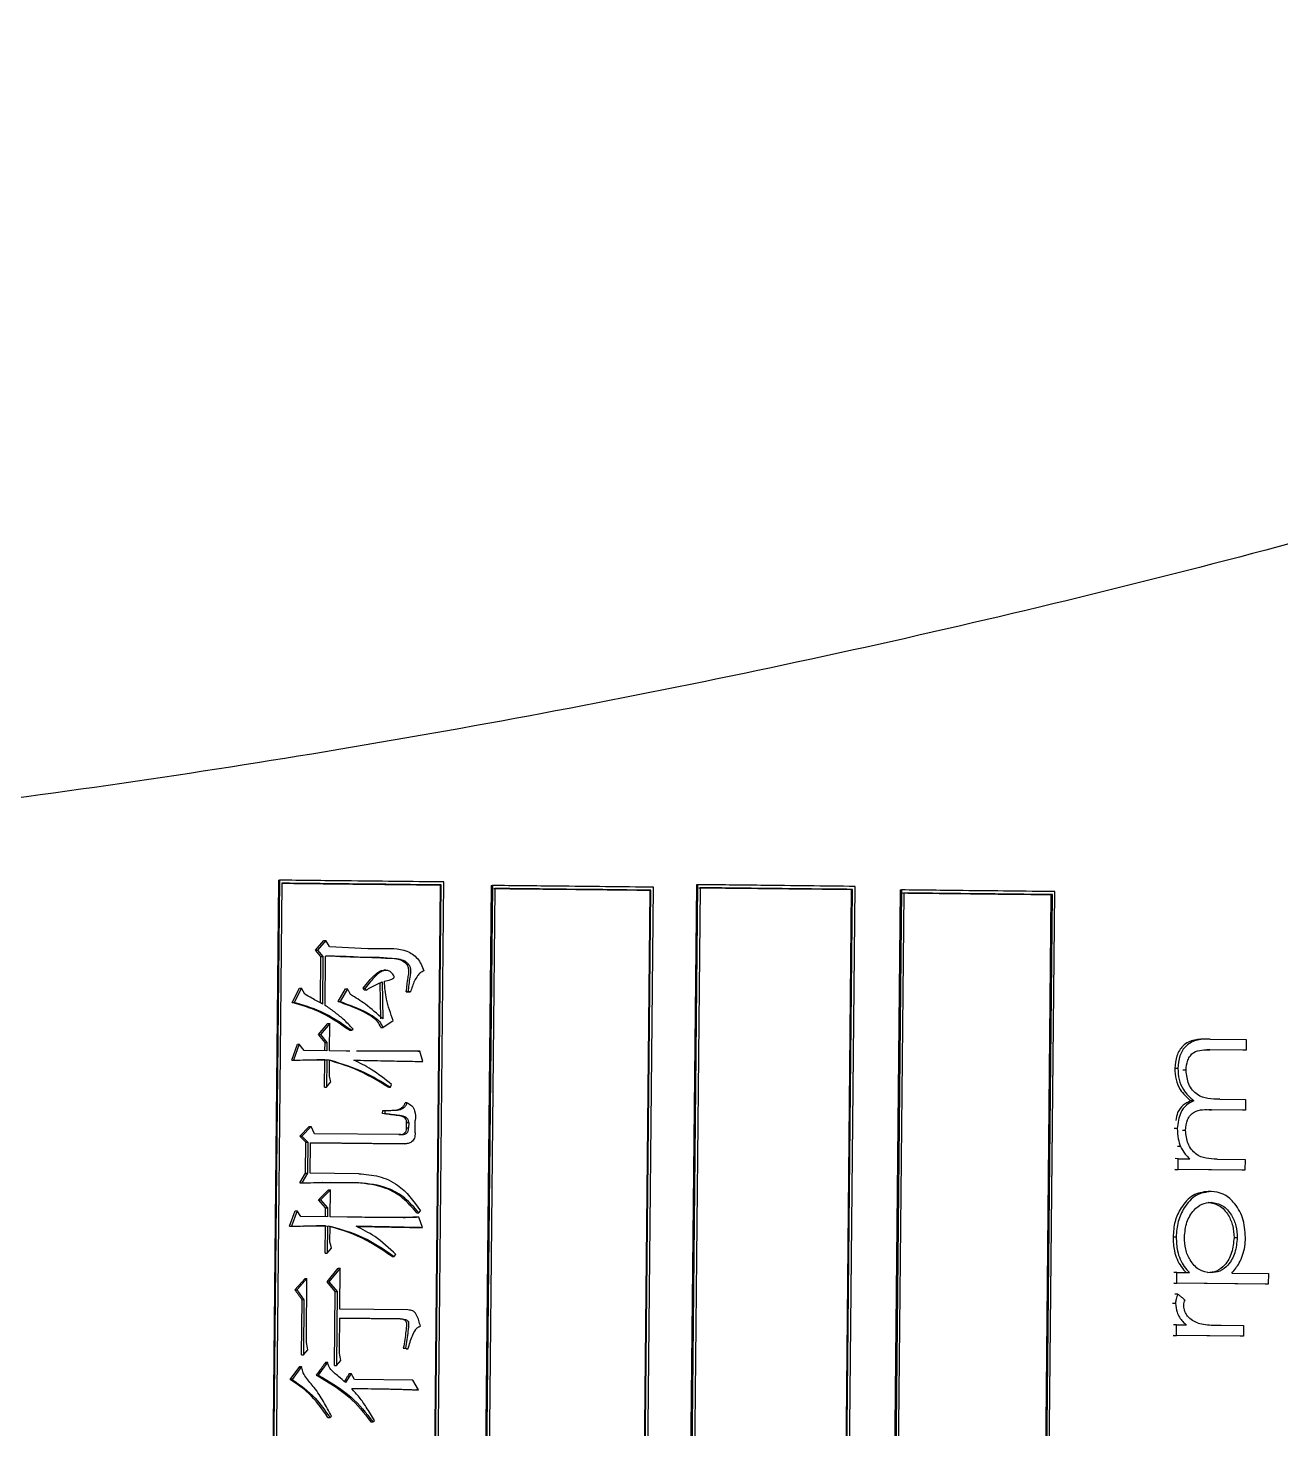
# Model space of a CAD drawing. Header units: millimetres. Extents: x 2454 to 4226, y 715 to 1968.
# Drawn here: x 3225.95 to 3244.75, y 911.41 to 932.43 of the extents above; entities that cross this region are included whole.
import ezdxf

# ---------------------------------------------------------------- set-up
doc = ezdxf.new("R2010")
doc.units = ezdxf.units.MM

msp = doc.modelspace()

# ---------------------------------------------------------------- linework, layer by layer
at = {"color": 7, "linetype": 'Continuous', "lineweight": 25}
for p, q in [((3229.705, 919.649), (3229.509, 899.865)), ((3229.719, 919.649), (3229.523, 899.865)), ((3229.757, 919.603), (3229.562, 899.909)), ((3232.132, 919.578), (3231.937, 899.884)), ((3231.953, 899.884), (3232.148, 919.578)), ((3231.99, 899.839), (3232.186, 919.622)), ((3232.148, 919.578), (3232.132, 919.578)), ((3232.898, 919.57), (3232.702, 899.786)), ((3232.915, 919.569), (3232.719, 899.786)), ((3232.952, 919.524), (3232.757, 899.83)), ((3235.278, 919.499), (3235.083, 899.805)), ((3235.1, 899.805), (3235.295, 919.499)), ((3235.137, 899.76), (3235.333, 919.543)), ((3235.278, 919.499), (3235.295, 919.499)), ((3235.977, 919.581), (3235.781, 899.798)), ((3235.996, 919.581), (3235.8, 899.797)), ((3236.032, 919.536), (3235.837, 899.842)), ((3238.303, 919.511), (3238.108, 899.817)), ((3238.128, 899.817), (3238.323, 919.511)), ((3238.164, 899.772), (3238.36, 919.555)), ((3238.323, 919.511), (3238.303, 919.511)), ((3239.035, 919.503), (3238.839, 899.719)), ((3239.056, 919.503), (3238.86, 899.719)), ((3239.091, 919.457), (3238.896, 899.764)), ((3241.3, 919.433), (3241.105, 899.739)), ((3241.127, 899.739), (3241.322, 919.433)), ((3241.162, 899.694), (3241.358, 919.477)), ((3241.3, 919.433), (3241.322, 919.433)), ((3230.26, 918.6), (3230.386, 918.745)), ((3230.342, 918.502), (3230.26, 918.6)), ((3230.415, 918.745), (3230.289, 918.6)), ((3230.289, 918.6), (3230.371, 918.502)), ((3230.472, 918.656), (3230.415, 918.745)), ((3230.335, 917.807), (3230.342, 918.502)), ((3230.371, 918.502), (3230.364, 917.791)), ((3230.405, 917.771), (3230.412, 918.511)), ((3231.318, 918.297), (3231.288, 918.297)), ((3229.912, 917.815), (3230.022, 918.028)), ((3230.051, 918.028), (3229.941, 917.815)), ((3230.1, 917.94), (3230.051, 918.028)), ((3230.6, 917.827), (3230.709, 918.021)), ((3230.739, 918.021), (3230.629, 917.827)), ((3230.99, 917.998), (3230.974, 918.028)), ((3230.974, 918.028), (3231.004, 918.028)), ((3231.02, 917.998), (3231.004, 918.028)), ((3231.241, 917.567), (3231.23, 918.109)), ((3231.26, 918.122), (3231.271, 917.567)), ((3231.657, 917.972), (3231.624, 917.972)), ((3231.624, 917.972), (3231.654, 917.972)), ((3231.654, 917.972), (3231.687, 917.972)), ((3231.687, 917.972), (3231.657, 917.972)), ((3229.912, 917.815), (3229.941, 917.815)), ((3231.27, 917.441), (3231.428, 917.546)), ((3230.306, 917.334), (3230.448, 917.498)), ((3230.404, 917.216), (3230.306, 917.334)), ((3230.477, 917.498), (3230.334, 917.334)), ((3230.334, 917.334), (3230.433, 917.216)), ((3230.473, 917.089), (3230.477, 917.498)), ((3230.769, 917.397), (3230.799, 917.397)), ((3230.799, 917.397), (3230.824, 917.416)), ((3229.904, 916.949), (3229.989, 917.191)), ((3230.018, 917.191), (3229.932, 916.949)), ((3230.091, 917.093), (3230.018, 917.191)), ((3230.403, 917.089), (3230.404, 917.216)), ((3230.433, 917.216), (3230.432, 917.089)), ((3243.688, 917.265), (3243.641, 917.265)), ((3243.688, 917.265), (3244.231, 917.259)), ((3244.231, 917.259), (3244.229, 917.097)), ((3230.432, 917.089), (3230.091, 917.093)), ((3230.092, 916.952), (3230.104, 916.953)), ((3230.401, 916.953), (3230.282, 916.954)), ((3230.397, 916.544), (3230.401, 916.953)), ((3230.401, 916.953), (3230.43, 916.953)), ((3230.43, 916.953), (3230.426, 916.544)), ((3230.469, 916.709), (3230.472, 916.952)), ((3230.721, 917.086), (3230.473, 917.089)), ((3230.776, 917.086), (3230.721, 917.086)), ((3231.874, 916.928), (3231.827, 917.084)), ((3231.843, 916.928), (3231.874, 916.928)), ((3243.686, 917.104), (3243.638, 917.104)), ((3244.229, 917.097), (3243.686, 917.104)), ((3244.229, 917.097), (3244.181, 917.098)), ((3243.328, 916.796), (3243.281, 916.796)), ((3230.397, 916.544), (3230.426, 916.544)), ((3230.426, 916.544), (3230.493, 916.621)), ((3231.355, 916.544), (3231.385, 916.544)), ((3231.385, 916.544), (3231.402, 916.582)), ((3231.638, 916.307), (3231.607, 916.307)), ((3243.832, 916.363), (3244.222, 916.359)), ((3244.222, 916.359), (3244.22, 916.197)), ((3231.268, 916.146), (3231.269, 916.194)), ((3231.299, 916.145), (3231.268, 916.146)), ((3231.269, 916.194), (3231.299, 916.194)), ((3231.299, 916.194), (3231.299, 916.145)), ((3243.711, 916.203), (3243.663, 916.204)), ((3244.172, 916.198), (3243.663, 916.204)), ((3244.22, 916.197), (3243.711, 916.203)), ((3244.22, 916.197), (3244.172, 916.198)), ((3230.025, 915.808), (3230.168, 915.953)), ((3230.196, 915.953), (3230.054, 915.808)), ((3230.245, 915.845), (3230.196, 915.953)), ((3231.543, 915.831), (3230.245, 915.845)), ((3231.628, 915.927), (3231.629, 916.015)), ((3231.659, 915.927), (3231.628, 915.927)), ((3231.629, 916.015), (3231.66, 916.015)), ((3231.66, 916.015), (3231.659, 915.927)), ((3231.757, 915.858), (3231.759, 916.043)), ((3243.195, 915.924), (3243.149, 915.924)), ((3243.319, 915.895), (3243.272, 915.895)), ((3230.116, 915.72), (3230.025, 915.808)), ((3230.054, 915.808), (3230.144, 915.72)), ((3230.111, 915.252), (3230.116, 915.72)), ((3230.144, 915.72), (3230.14, 915.252)), ((3230.181, 915.252), (3230.186, 915.709)), ((3231.568, 915.694), (3230.186, 915.709)), ((3230.186, 915.709), (3231.599, 915.694)), ((3231.599, 915.694), (3231.568, 915.694)), ((3243.208, 915.47), (3243.162, 915.471)), ((3243.207, 915.309), (3243.208, 915.47)), ((3243.208, 915.47), (3243.384, 915.468)), ((3243.792, 915.464), (3244.213, 915.459)), ((3244.213, 915.459), (3244.211, 915.298)), ((3230.027, 915.107), (3230.111, 915.252)), ((3230.14, 915.252), (3230.055, 915.107)), ((3230.91, 915.244), (3230.181, 915.252)), ((3244.163, 915.298), (3243.16, 915.309)), ((3244.211, 915.298), (3243.207, 915.309)), ((3244.211, 915.298), (3244.163, 915.298)), ((3230.027, 915.107), (3230.055, 915.107)), ((3230.306, 914.851), (3230.456, 915.005)), ((3230.485, 915.005), (3230.335, 914.851)), ((3230.365, 915.112), (3230.362, 915.112)), ((3230.481, 914.596), (3230.485, 915.005)), ((3230.879, 915.108), (3230.486, 915.112)), ((3230.511, 915.112), (3230.908, 915.108)), ((3230.908, 915.108), (3230.879, 915.108)), ((3230.412, 914.733), (3230.306, 914.851)), ((3230.335, 914.851), (3230.441, 914.733)), ((3243.705, 914.98), (3243.657, 914.98)), ((3229.871, 914.457), (3229.956, 914.689)), ((3229.985, 914.689), (3229.899, 914.456)), ((3230.042, 914.601), (3229.985, 914.689)), ((3230.44, 914.597), (3230.042, 914.601)), ((3230.411, 914.597), (3230.412, 914.733)), ((3230.441, 914.733), (3230.44, 914.597)), ((3230.734, 914.594), (3230.481, 914.596)), ((3231.78, 914.66), (3231.811, 914.66)), ((3231.866, 914.436), (3231.81, 914.592)), ((3231.811, 914.66), (3231.836, 914.689)), ((3230.068, 914.46), (3230.074, 914.46)), ((3230.41, 914.461), (3230.278, 914.461)), ((3230.406, 914.052), (3230.41, 914.461)), ((3230.41, 914.461), (3230.439, 914.46)), ((3230.439, 914.46), (3230.435, 914.052)), ((3230.478, 914.217), (3230.48, 914.46)), ((3231.835, 914.436), (3231.866, 914.436)), ((3243.179, 914.294), (3243.132, 914.295)), ((3230.406, 914.052), (3230.435, 914.052)), ((3230.435, 914.052), (3230.502, 914.129)), ((3231.442, 914.002), (3231.467, 914.031)), ((3230.434, 913.623), (3230.602, 913.826)), ((3230.631, 913.826), (3230.463, 913.623)), ((3230.625, 913.212), (3230.631, 913.826)), ((3243.191, 913.763), (3243.145, 913.763)), ((3243.19, 913.601), (3243.191, 913.763)), ((3243.191, 913.763), (3243.378, 913.761)), ((3244.015, 913.753), (3244.563, 913.747)), ((3244.563, 913.747), (3244.562, 913.586)), ((3229.953, 913.502), (3230.104, 913.675)), ((3230.124, 912.799), (3230.132, 913.675)), ((3230.557, 913.476), (3230.434, 913.623)), ((3230.463, 913.623), (3230.586, 913.476)), ((3244.513, 913.586), (3243.143, 913.602)), ((3244.562, 913.586), (3243.19, 913.601)), ((3244.562, 913.586), (3244.513, 913.586)), ((3229.953, 913.502), (3229.981, 913.501)), ((3229.981, 913.501), (3230.088, 913.354)), ((3230.051, 912.527), (3230.059, 913.354)), ((3230.088, 913.354), (3230.079, 912.527)), ((3230.546, 912.366), (3230.557, 913.476)), ((3230.586, 913.476), (3230.575, 912.366)), ((3231.648, 913.201), (3230.625, 913.212)), ((3230.619, 912.638), (3230.624, 913.076)), ((3231.534, 913.066), (3230.624, 913.076)), ((3230.624, 913.076), (3231.565, 913.066)), ((3231.535, 913.066), (3231.566, 913.066)), ((3243.184, 912.978), (3243.137, 912.978)), ((3243.182, 912.817), (3243.184, 912.978)), ((3243.184, 912.978), (3243.332, 912.976)), ((3243.852, 912.971), (3244.188, 912.967)), ((3244.188, 912.967), (3244.187, 912.805)), ((3244.139, 912.806), (3243.135, 912.817)), ((3244.187, 912.805), (3243.182, 912.817)), ((3244.187, 912.805), (3244.139, 912.806)), ((3230.051, 912.527), (3230.079, 912.527)), ((3230.079, 912.527), (3230.147, 912.604)), ((3231.62, 912.617), (3231.579, 912.627)), ((3231.61, 912.627), (3231.651, 912.617)), ((3229.881, 912.159), (3230.024, 912.352)), ((3230.053, 912.352), (3229.91, 912.159)), ((3230.024, 912.352), (3230.053, 912.352)), ((3230.443, 912.416), (3230.3, 912.223)), ((3230.414, 912.416), (3230.443, 912.416)), ((3230.546, 912.366), (3230.575, 912.366)), ((3230.575, 912.366), (3230.642, 912.443)), ((3229.91, 912.159), (3229.881, 912.159)), ((3230.272, 912.223), (3230.3, 912.223)), ((3230.797, 912.247), (3230.713, 912.111)), ((3230.846, 912.158), (3230.797, 912.247)), ((3231.72, 912.149), (3230.846, 912.158)), ((3231.809, 912.002), (3231.72, 912.149)), ((3230.447, 911.588), (3230.476, 911.588)), ((3230.476, 911.588), (3230.502, 911.607)), ((3231.091, 911.523), (3231.121, 911.523)), ((3231.121, 911.523), (3231.146, 911.542))]:
    msp.add_line(p, q, dxfattribs=at)
at = {"color": 7, "linetype": 'Continuous', "lineweight": 25, "flags": 128}
for points in [[(3229.705, 919.649), (3229.713, 919.649), (3229.719, 919.649)], [(3232.899, 919.57), (3232.908, 919.569), (3232.915, 919.569)], [(3235.996, 919.581), (3235.986, 919.581), (3235.978, 919.581)], [(3239.035, 919.503), (3239.047, 919.503), (3239.056, 919.503)], [(3230.26, 918.6), (3230.276, 918.6), (3230.289, 918.6)], [(3230.386, 918.745), (3230.402, 918.745), (3230.415, 918.745)], [(3230.342, 918.502), (3230.358, 918.502), (3230.371, 918.502)], [(3230.022, 918.028), (3230.038, 918.028), (3230.051, 918.028)], [(3230.709, 918.021), (3230.726, 918.021), (3230.739, 918.021)], [(3231.02, 917.998), (3231.003, 917.998), (3230.99, 917.998)], [(3230.6, 917.827), (3230.607, 917.827), (3230.615, 917.827), (3230.622, 917.827), (3230.629, 917.827)], [(3230.306, 917.334), (3230.322, 917.334), (3230.334, 917.334)], [(3230.448, 917.498), (3230.464, 917.498), (3230.477, 917.498)], [(3231.24, 917.441), (3231.248, 917.441), (3231.255, 917.441), (3231.27, 917.441)], [(3229.989, 917.191), (3230.005, 917.191), (3230.018, 917.191)], [(3230.404, 917.216), (3230.42, 917.216), (3230.433, 917.216)], [(3229.904, 916.949), (3229.92, 916.949), (3229.932, 916.949)], [(3231.796, 917.084), (3231.813, 917.084), (3231.827, 917.084)], [(3230.493, 916.621), (3230.481, 916.665), (3230.469, 916.709)], [(3243.204, 916.825), (3243.189, 916.825), (3243.173, 916.825), (3243.157, 916.825)], [(3243.443, 916.34), (3243.428, 916.34), (3243.414, 916.34), (3243.396, 916.34)], [(3230.168, 915.953), (3230.184, 915.953), (3230.196, 915.953)], [(3230.025, 915.808), (3230.041, 915.808), (3230.054, 915.808)], [(3230.116, 915.72), (3230.132, 915.72), (3230.144, 915.72)], [(3230.111, 915.252), (3230.127, 915.252), (3230.14, 915.252)], [(3243.16, 915.309), (3243.186, 915.309), (3243.207, 915.309)], [(3230.456, 915.005), (3230.473, 915.005), (3230.485, 915.005)], [(3230.306, 914.851), (3230.322, 914.851), (3230.335, 914.851)], [(3229.956, 914.689), (3229.972, 914.689), (3229.985, 914.689)], [(3230.412, 914.733), (3230.429, 914.733), (3230.441, 914.733)], [(3229.871, 914.457), (3229.887, 914.457), (3229.899, 914.456)], [(3230.502, 914.129), (3230.49, 914.173), (3230.478, 914.217)], [(3244.096, 914.285), (3244.08, 914.285), (3244.064, 914.285), (3244.048, 914.285)], [(3231.412, 914.002), (3231.425, 914.002), (3231.434, 914.002), (3231.442, 914.002)], [(3230.602, 913.826), (3230.618, 913.826), (3230.631, 913.826)], [(3230.104, 913.675), (3230.12, 913.675), (3230.132, 913.675)], [(3230.434, 913.623), (3230.451, 913.623), (3230.463, 913.623)], [(3243.143, 913.602), (3243.169, 913.601), (3243.19, 913.601)], [(3230.088, 913.354), (3230.072, 913.354), (3230.059, 913.354)], [(3230.557, 913.476), (3230.573, 913.476), (3230.586, 913.476)], [(3243.205, 913.439), (3243.182, 913.44), (3243.158, 913.44)], [(3243.135, 912.817), (3243.161, 912.817), (3243.182, 912.817)], [(3231.579, 912.627), (3231.594, 912.627), (3231.61, 912.627)], [(3231.62, 912.617), (3231.635, 912.617), (3231.651, 912.617)], [(3230.768, 912.247), (3230.784, 912.247), (3230.797, 912.247)], [(3231.809, 912.002), (3231.792, 912.002), (3231.778, 912.002)]]:
    msp.add_lwpolyline(points, dxfattribs=at)
at = {"color": 7, "linetype": 'Continuous', "lineweight": 25}
for points, knots in [([(3053.725, 1095.471), (3053.557, 1094.29), (3053.079, 1090.929), (3052.511, 1085.361), (3052.11, 1078.77), (3051.997, 1072.167), (3052.167, 1065.566), (3052.622, 1058.977), (3053.36, 1052.415), (3054.379, 1045.89), (3055.679, 1039.415), (3057.256, 1033.003), (3059.108, 1026.664), (3061.23, 1020.41), (3063.621, 1014.254), (3066.274, 1008.207), (3069.184, 1002.279), (3072.348, 996.482), (3075.758, 990.827), (3079.408, 985.323), (3083.292, 979.982), (3087.402, 974.813), (3091.731, 969.826), (3096.271, 965.03), (3101.013, 960.434), (3105.948, 956.046), (3111.068, 951.874), (3116.362, 947.927), (3121.822, 944.212), (3127.436, 940.735), (3133.195, 937.503), (3139.088, 934.522), (3145.103, 931.797), (3151.231, 929.334), (3157.458, 927.137), (3163.775, 925.21), (3170.169, 923.557), (3176.627, 922.181), (3183.14, 921.084), (3189.693, 920.268), (3196.275, 919.735), (3202.874, 919.486), (3209.478, 919.522), (3216.074, 919.841), (3222.651, 920.445), (3229.195, 921.331), (3235.695, 922.498), (3242.139, 923.943), (3248.514, 925.665), (3254.81, 927.659), (3261.013, 929.923), (3267.114, 932.452), (3273.1, 935.241), (3278.96, 938.285), (3284.684, 941.579), (3290.261, 945.116), (3295.68, 948.89), (3300.932, 952.893), (3306.007, 957.119), (3310.895, 961.56), (3315.587, 966.207), (3320.075, 971.051), (3324.35, 976.085), (3328.405, 981.297), (3332.231, 986.68), (3335.822, 992.222), (3339.171, 997.913), (3342.272, 1003.744), (3345.119, 1009.703), (3347.707, 1015.778), (3350.031, 1021.96), (3352.087, 1028.236), (3353.87, 1034.594), (3355.379, 1041.023), (3356.609, 1047.512), (3357.558, 1054.047), (3358.225, 1060.617), (3358.609, 1067.21), (3358.709, 1073.813), (3358.524, 1080.414), (3358.055, 1087.001), (3357.303, 1093.562), (3356.27, 1100.085), (3354.956, 1106.557), (3353.365, 1112.966), (3351.5, 1119.301), (3349.363, 1125.55), (3346.96, 1131.701), (3344.294, 1137.742), (3341.37, 1143.664), (3338.194, 1149.454), (3334.772, 1155.102), (3331.11, 1160.597), (3327.214, 1165.93), (3323.093, 1171.09), (3318.753, 1176.068), (3314.203, 1180.854), (3309.452, 1185.44), (3304.507, 1189.817), (3299.378, 1193.977), (3294.075, 1197.913), (3288.607, 1201.617), (3282.985, 1205.081), (3277.219, 1208.301), (3271.32, 1211.269), (3265.299, 1213.981), (3259.166, 1216.431), (3252.934, 1218.614), (3246.613, 1220.528), (3240.216, 1222.167), (3233.754, 1223.529), (3227.24, 1224.612), (3220.684, 1225.414), (3214.101, 1225.932), (3207.501, 1226.167), (3200.898, 1226.117), (3194.302, 1225.783), (3187.727, 1225.166), (3181.185, 1224.266), (3174.687, 1223.085), (3168.247, 1221.625), (3161.875, 1219.89), (3155.584, 1217.881), (3149.385, 1215.604), (3143.29, 1213.062), (3137.31, 1210.26), (3131.456, 1207.204), (3125.739, 1203.898), (3120.17, 1200.348), (3114.759, 1196.563), (3109.516, 1192.548), (3104.45, 1188.311), (3099.572, 1183.86), (3094.89, 1179.203), (3090.412, 1174.349), (3086.148, 1169.306), (3082.105, 1164.085), (3078.29, 1158.694), (3074.711, 1153.144), (3071.374, 1147.445), (3068.286, 1141.608), (3065.452, 1135.643), (3062.877, 1129.562), (3060.567, 1123.375), (3058.525, 1117.095), (3056.754, 1110.733), (3055.262, 1104.3), (3054.3, 1099.2), (3053.845, 1096.248), (3053.725, 1095.471)], [0, 0, 0, 0, 0.0037171, 0.0105707, 0.0174248, 0.0242788, 0.0311328, 0.0379868, 0.0448409, 0.0516949, 0.0585489, 0.065403, 0.072257, 0.079111, 0.085965, 0.0928191, 0.0996731, 0.1065271, 0.1133812, 0.1202352, 0.1270892, 0.1339432, 0.1407973, 0.1476513, 0.1545053, 0.1613594, 0.1682134, 0.1750674, 0.1819215, 0.1887755, 0.1956295, 0.2024835, 0.2093376, 0.2161916, 0.2230456, 0.2298997, 0.2367537, 0.2436077, 0.2504618, 0.2573158, 0.2641698, 0.2710238, 0.2778779, 0.2847319, 0.2915859, 0.29844, 0.305294, 0.312148, 0.3190021, 0.3258561, 0.3327101, 0.3395641, 0.3464182, 0.3532722, 0.3601262, 0.3669803, 0.3738343, 0.3806883, 0.3875424, 0.3943964, 0.4012504, 0.4081044, 0.4149585, 0.4218125, 0.4286665, 0.4355206, 0.4423746, 0.4492286, 0.4560827, 0.4629367, 0.4697907, 0.4766447, 0.4834988, 0.4903528, 0.4972068, 0.5040609, 0.5109149, 0.5177689, 0.5246229, 0.531477, 0.538331, 0.545185, 0.5520391, 0.5588931, 0.5657471, 0.5726011, 0.5794552, 0.5863092, 0.5931632, 0.6000173, 0.6068713, 0.6137253, 0.6205793, 0.6274334, 0.6342874, 0.6411414, 0.6479955, 0.6548495, 0.6617035, 0.6685576, 0.6754116, 0.6822656, 0.6891196, 0.6959737, 0.7028277, 0.7096817, 0.7165358, 0.7233898, 0.7302438, 0.7370979, 0.7439519, 0.7508059, 0.7576599, 0.764514, 0.771368, 0.778222, 0.7850761, 0.7919301, 0.7987841, 0.8056382, 0.8124922, 0.8193462, 0.8262002, 0.8330543, 0.8399083, 0.8467623, 0.8536164, 0.8604704, 0.8673244, 0.8741785, 0.8810325, 0.8878865, 0.8947405, 0.9015946, 0.9084486, 0.9153026, 0.9221567, 0.9290107, 0.9358647, 0.9427188, 0.9495728, 0.9564268, 0.9632808, 0.9701349, 0.9769889, 0.9838429, 0.990697, 0.997551, 1, 1, 1, 1]), ([(3232.186, 919.622), (3231.941, 919.625), (3231.45, 919.63), (3230.628, 919.639), (3230.05, 919.645), (3229.719, 919.649)], [0, 0, 0, 0, 0.300097, 0.600194, 1, 1, 1, 1]), ([(3229.757, 919.603), (3229.993, 919.601), (3230.469, 919.595), (3231.261, 919.587), (3231.815, 919.581), (3232.132, 919.578)], [0, 0, 0, 0, 0.295978, 0.597833, 1, 1, 1, 1]), ([(3232.148, 919.578), (3231.902, 919.58), (3231.412, 919.586), (3230.615, 919.594), (3230.062, 919.6), (3229.757, 919.603)], [0, 0, 0, 0, 0.309679, 0.619357, 1, 1, 1, 1]), ([(3235.333, 919.543), (3235.093, 919.546), (3234.612, 919.551), (3233.807, 919.56), (3233.239, 919.566), (3232.915, 919.569)], [0, 0, 0, 0, 0.300097, 0.600194, 1, 1, 1, 1]), ([(3232.936, 919.524), (3233.375, 919.519), (3234.16, 919.511), (3234.936, 919.503), (3235.278, 919.499)], [0, 0, 0, 0, 0.559999, 1, 1, 1, 1]), ([(3235.295, 919.499), (3235.055, 919.501), (3234.575, 919.507), (3233.794, 919.515), (3233.251, 919.521), (3232.952, 919.524)], [0, 0, 0, 0, 0.309679, 0.619357, 1, 1, 1, 1]), ([(3238.36, 919.555), (3238.125, 919.558), (3237.656, 919.563), (3236.869, 919.572), (3236.313, 919.578), (3235.996, 919.581)], [0, 0, 0, 0, 0.300097, 0.600194, 1, 1, 1, 1]), ([(3236.014, 919.536), (3236.444, 919.531), (3237.212, 919.523), (3237.97, 919.515), (3238.303, 919.511)], [0, 0, 0, 0, 0.559999, 1, 1, 1, 1]), ([(3238.323, 919.511), (3238.088, 919.513), (3237.619, 919.518), (3236.856, 919.527), (3236.325, 919.533), (3236.032, 919.536)], [0, 0, 0, 0, 0.309679, 0.619357, 1, 1, 1, 1]), ([(3241.358, 919.477), (3241.13, 919.48), (3240.673, 919.485), (3239.907, 919.493), (3239.365, 919.499), (3239.056, 919.503)], [0, 0, 0, 0, 0.300097, 0.600194, 1, 1, 1, 1]), ([(3239.071, 919.457), (3239.49, 919.453), (3240.239, 919.445), (3240.976, 919.436), (3241.3, 919.433)], [0, 0, 0, 0, 0.559999, 1, 1, 1, 1]), ([(3241.322, 919.433), (3241.094, 919.435), (3240.637, 919.44), (3239.894, 919.448), (3239.377, 919.454), (3239.091, 919.457)], [0, 0, 0, 0, 0.309679, 0.619357, 1, 1, 1, 1]), ([(3230.472, 918.656), (3230.725, 918.638), (3231.111, 918.61), (3231.572, 918.636), (3231.808, 918.484), (3231.861, 918.356), (3231.888, 918.291)], [0, 0, 0, 0, 0.493924, 0.750283, 0.871798, 1, 1, 1, 1]), ([(3231.654, 917.972), (3231.662, 918.046), (3231.673, 918.145), (3231.694, 918.262), (3231.692, 918.324), (3231.671, 918.374), (3231.628, 918.419), (3231.552, 918.46), (3231.441, 918.472), (3231.174, 918.48), (3230.829, 918.5), (3230.529, 918.508), (3230.412, 918.511)], [0, 0, 0, 0, 0.126408, 0.169449, 0.20235, 0.228968, 0.261384, 0.308448, 0.379524, 0.461673, 0.790374, 1, 1, 1, 1]), ([(3231.624, 917.972), (3231.631, 918.044), (3231.641, 918.141), (3231.663, 918.258), (3231.662, 918.321), (3231.643, 918.369), (3231.606, 918.412), (3231.542, 918.453), (3231.334, 918.49), (3230.954, 918.486), (3230.608, 918.501), (3230.412, 918.51)], [0, 0, 0, 0, 0.12455, 0.169647, 0.204646, 0.231734, 0.258689, 0.303032, 0.366792, 0.642829, 1, 1, 1, 1]), ([(3230.974, 918.028), (3231.004, 918.065), (3231.057, 918.131), (3231.14, 918.218), (3231.207, 918.277), (3231.262, 918.297), (3231.283, 918.296), (3231.288, 918.295)], [0, 0, 0, 0, 0.334678, 0.592275, 0.851285, 0.963547, 1, 1, 1, 1]), ([(3231.294, 918.132), (3231.326, 918.139), (3231.368, 918.149), (3231.413, 918.165), (3231.429, 918.175), (3231.437, 918.182), (3231.441, 918.191), (3231.441, 918.2), (3231.436, 918.218), (3231.417, 918.247), (3231.383, 918.28), (3231.335, 918.299), (3231.282, 918.294), (3231.191, 918.25), (3231.103, 918.148), (3231.032, 918.062), (3231.004, 918.028)], [0, 0, 0, 0, 0.13299, 0.175051, 0.190954, 0.206995, 0.216675, 0.226364, 0.242477, 0.286843, 0.35863, 0.425688, 0.486745, 0.567809, 0.824015, 1, 1, 1, 1]), ([(3231.888, 918.291), (3231.87, 918.281), (3231.833, 918.262), (3231.786, 918.207), (3231.746, 918.138), (3231.713, 918.057), (3231.696, 918), (3231.687, 917.972)], [0, 0, 0, 0, 0.162025, 0.329295, 0.550211, 0.77432, 1, 1, 1, 1]), ([(3230.788, 917.933), (3230.78, 917.945), (3230.769, 917.967), (3230.753, 917.996), (3230.743, 918.012), (3230.739, 918.021)], [0, 0, 0, 0, 0.4404821, 0.7202415, 1, 1, 1, 1]), ([(3231.02, 917.998), (3231.045, 918.014), (3231.096, 918.047), (3231.177, 918.086), (3231.233, 918.11), (3231.26, 918.122)], [0, 0, 0, 0, 0.330063, 0.664535, 1, 1, 1, 1]), ([(3231.428, 917.546), (3231.389, 917.651), (3231.319, 917.84), (3231.302, 918.042), (3231.294, 918.132)], [0, 0, 0, 0, 0.555045, 1, 1, 1, 1]), ([(3230.769, 917.397), (3230.619, 917.5), (3230.352, 917.682), (3230.046, 917.775), (3229.912, 917.815)], [0, 0, 0, 0, 0.563205, 1, 1, 1, 1]), ([(3230.799, 917.397), (3230.648, 917.5), (3230.381, 917.682), (3230.075, 917.775), (3229.941, 917.815)], [0, 0, 0, 0, 0.563156, 1, 1, 1, 1]), ([(3230.364, 917.791), (3230.337, 917.805), (3230.285, 917.834), (3230.196, 917.883), (3230.135, 917.919), (3230.1, 917.94)], [0, 0, 0, 0, 0.297343, 0.594695, 1, 1, 1, 1]), ([(3230.824, 917.416), (3230.776, 917.467), (3230.688, 917.559), (3230.545, 917.673), (3230.452, 917.739), (3230.405, 917.771)], [0, 0, 0, 0, 0.377952, 0.688272, 1, 1, 1, 1]), ([(3231.24, 917.441), (3231.226, 917.472), (3231.199, 917.532), (3231.093, 917.613), (3230.899, 917.722), (3230.718, 917.785), (3230.6, 917.827)], [0, 0, 0, 0, 0.125202, 0.24745, 0.50722, 1, 1, 1, 1]), ([(3230.629, 917.827), (3230.748, 917.785), (3230.929, 917.722), (3231.123, 917.612), (3231.23, 917.532), (3231.256, 917.471), (3231.27, 917.441)], [0, 0, 0, 0, 0.4928747, 0.7526577, 0.8748834, 1, 1, 1, 1]), ([(3231.271, 917.567), (3231.186, 917.644), (3231.035, 917.78), (3230.863, 917.886), (3230.788, 917.933)], [0, 0, 0, 0, 0.562318, 1, 1, 1, 1]), ([(3243.641, 917.265), (3243.578, 917.265), (3243.453, 917.264), (3243.279, 917.185), (3243.175, 917.015), (3243.163, 916.889), (3243.157, 916.825)], [0, 0, 0, 0, 0.2697066, 0.5413546, 0.7665402, 1, 1, 1, 1]), ([(3243.688, 917.265), (3243.625, 917.265), (3243.5, 917.263), (3243.326, 917.185), (3243.222, 917.014), (3243.21, 916.889), (3243.204, 916.825)], [0, 0, 0, 0, 0.269863, 0.541606, 0.766717, 1, 1, 1, 1]), ([(3229.932, 916.949), (3229.994, 916.95), (3230.107, 916.953), (3230.273, 916.954), (3230.378, 916.953), (3230.43, 916.953)], [0, 0, 0, 0, 0.36909, 0.684525, 1, 1, 1, 1]), ([(3231.354, 916.544), (3231.192, 916.641), (3230.903, 916.814), (3230.583, 916.91), (3230.443, 916.953)], [0, 0, 0, 0, 0.562443, 1, 1, 1, 1]), ([(3230.472, 916.952), (3230.65, 916.897), (3230.97, 916.798), (3231.258, 916.622), (3231.385, 916.544)], [0, 0, 0, 0, 0.557232, 1, 1, 1, 1]), ([(3230.836, 916.949), (3230.971, 916.946), (3231.212, 916.941), (3231.559, 916.934), (3231.769, 916.93), (3231.874, 916.928)], [0, 0, 0, 0, 0.390308, 0.69515, 1, 1, 1, 1]), ([(3231.402, 916.582), (3231.303, 916.663), (3231.126, 916.807), (3230.924, 916.906), (3230.836, 916.949)], [0, 0, 0, 0, 0.5631182, 1, 1, 1, 1]), ([(3231.827, 917.084), (3231.59, 917.085), (3231.288, 917.085), (3230.971, 917.086), (3230.891, 917.086), (3230.878, 917.086)], [0, 0, 0, 0, 0.7498105, 0.9569373, 1, 1, 1, 1]), ([(3243.328, 916.796), (3243.332, 916.848), (3243.339, 916.927), (3243.389, 917.016), (3243.456, 917.082), (3243.564, 917.103), (3243.645, 917.103), (3243.686, 917.104)], [0, 0, 0, 0, 0.255432, 0.389354, 0.518949, 0.759482, 1, 1, 1, 1]), ([(3243.157, 916.825), (3243.161, 916.769), (3243.169, 916.657), (3243.244, 916.477), (3243.339, 916.392), (3243.396, 916.34)], [0, 0, 0, 0, 0.289217, 0.572685, 1, 1, 1, 1]), ([(3243.204, 916.825), (3243.208, 916.769), (3243.215, 916.657), (3243.291, 916.477), (3243.386, 916.391), (3243.443, 916.34)], [0, 0, 0, 0, 0.289106, 0.572536, 1, 1, 1, 1]), ([(3243.832, 916.363), (3243.713, 916.364), (3243.562, 916.366), (3243.422, 916.496), (3243.347, 916.614), (3243.336, 916.724), (3243.328, 916.796)], [0, 0, 0, 0, 0.4810067, 0.6109338, 0.7446293, 1, 1, 1, 1]), ([(3231.269, 916.194), (3231.33, 916.194), (3231.424, 916.193), (3231.537, 916.213), (3231.585, 916.262), (3231.6, 916.292), (3231.607, 916.307)], [0, 0, 0, 0, 0.491698, 0.748489, 0.872423, 1, 1, 1, 1]), ([(3231.299, 916.194), (3231.361, 916.194), (3231.454, 916.193), (3231.568, 916.213), (3231.615, 916.262), (3231.63, 916.292), (3231.638, 916.307)], [0, 0, 0, 0, 0.491817, 0.748643, 0.872524, 1, 1, 1, 1]), ([(3231.638, 916.307), (3231.662, 916.294), (3231.711, 916.268), (3231.765, 916.172), (3231.761, 916.092), (3231.759, 916.043)], [0, 0, 0, 0, 0.268054, 0.543463, 1, 1, 1, 1]), ([(3243.396, 916.34), (3243.358, 916.321), (3243.28, 916.283), (3243.194, 916.175), (3243.181, 916.085), (3243.175, 916.045)], [0, 0, 0, 0, 0.350282, 0.712187, 1, 1, 1, 1]), ([(3243.443, 916.34), (3243.404, 916.321), (3243.326, 916.283), (3243.221, 916.14), (3243.205, 916.006), (3243.195, 915.924)], [0, 0, 0, 0, 0.269147, 0.547084, 1, 1, 1, 1]), ([(3231.629, 916.015), (3231.629, 916.024), (3231.628, 916.041), (3231.617, 916.067), (3231.597, 916.086), (3231.549, 916.11), (3231.437, 916.125), (3231.335, 916.138), (3231.268, 916.146)], [0, 0, 0, 0, 0.060068, 0.11914, 0.185734, 0.251365, 0.508285, 1, 1, 1, 1]), ([(3231.66, 916.015), (3231.659, 916.024), (3231.658, 916.041), (3231.647, 916.066), (3231.628, 916.086), (3231.579, 916.11), (3231.467, 916.125), (3231.365, 916.137), (3231.299, 916.145)], [0, 0, 0, 0, 0.06, 0.119018, 0.185584, 0.251212, 0.508178, 1, 1, 1, 1]), ([(3243.319, 915.895), (3243.324, 915.95), (3243.333, 916.034), (3243.39, 916.125), (3243.504, 916.216), (3243.62, 916.209), (3243.711, 916.203)], [0, 0, 0, 0, 0.255762, 0.38948, 0.518514, 1, 1, 1, 1]), ([(3231.512, 915.831), (3231.525, 915.832), (3231.552, 915.832), (3231.586, 915.844), (3231.608, 915.863), (3231.625, 915.889), (3231.627, 915.912), (3231.628, 915.927)], [0, 0, 0, 0, 0.239682, 0.481367, 0.612608, 0.747597, 1, 1, 1, 1]), ([(3231.543, 915.831), (3231.556, 915.832), (3231.583, 915.832), (3231.616, 915.844), (3231.639, 915.862), (3231.655, 915.889), (3231.657, 915.912), (3231.659, 915.927)], [0, 0, 0, 0, 0.23982, 0.481607, 0.612853, 0.747788, 1, 1, 1, 1]), ([(3231.757, 915.858), (3231.755, 915.832), (3231.752, 915.779), (3231.709, 915.719), (3231.652, 915.696), (3231.617, 915.695), (3231.599, 915.694)], [0, 0, 0, 0, 0.295403, 0.576849, 0.789679, 1, 1, 1, 1]), ([(3243.195, 915.924), (3243.197, 915.871), (3243.201, 915.777), (3243.231, 915.69), (3243.244, 915.652)], [0, 0, 0, 0, 0.562598, 1, 1, 1, 1]), ([(3243.792, 915.464), (3243.738, 915.466), (3243.629, 915.469), (3243.492, 915.517), (3243.406, 915.608), (3243.338, 915.722), (3243.326, 915.826), (3243.319, 915.895)], [0, 0, 0, 0, 0.24059, 0.482208, 0.612163, 0.745636, 1, 1, 1, 1]), ([(3243.244, 915.652), (3243.239, 915.652), (3243.23, 915.652), (3243.215, 915.653), (3243.204, 915.653), (3243.197, 915.653)], [0, 0, 0, 0, 0.283844, 0.567688, 1, 1, 1, 1]), ([(3243.244, 915.652), (3243.266, 915.613), (3243.305, 915.544), (3243.36, 915.491), (3243.384, 915.468)], [0, 0, 0, 0, 0.564548, 1, 1, 1, 1]), ([(3230.91, 915.244), (3231.011, 915.236), (3231.215, 915.221), (3231.566, 915.062), (3231.733, 914.832), (3231.836, 914.689)], [0, 0, 0, 0, 0.273626, 0.550593, 1, 1, 1, 1]), ([(3230.055, 915.107), (3230.113, 915.109), (3230.219, 915.111), (3230.371, 915.113), (3230.464, 915.112), (3230.511, 915.112)], [0, 0, 0, 0, 0.382414, 0.691185, 1, 1, 1, 1]), ([(3231.78, 914.66), (3231.713, 914.737), (3231.581, 914.89), (3231.273, 915.068), (3231.028, 915.093), (3230.879, 915.108)], [0, 0, 0, 0, 0.287949, 0.56838, 1, 1, 1, 1]), ([(3231.811, 914.66), (3231.744, 914.737), (3231.612, 914.89), (3231.304, 915.068), (3231.058, 915.093), (3230.908, 915.108)], [0, 0, 0, 0, 0.287843, 0.56827, 1, 1, 1, 1]), ([(3243.657, 914.98), (3243.579, 914.968), (3243.421, 914.943), (3243.253, 914.752), (3243.149, 914.53), (3243.138, 914.374), (3243.132, 914.295)], [0, 0, 0, 0, 0.265519, 0.542199, 0.768577, 1, 1, 1, 1]), ([(3243.705, 914.98), (3243.627, 914.968), (3243.468, 914.943), (3243.3, 914.752), (3243.196, 914.53), (3243.185, 914.373), (3243.179, 914.294)], [0, 0, 0, 0, 0.265699, 0.542417, 0.768717, 1, 1, 1, 1]), ([(3243.303, 914.292), (3243.31, 914.368), (3243.325, 914.519), (3243.43, 914.694), (3243.564, 914.8), (3243.658, 914.812), (3243.704, 914.819)], [0, 0, 0, 0, 0.292893, 0.576375, 0.790992, 1, 1, 1, 1]), ([(3243.657, 914.819), (3243.716, 914.807), (3243.835, 914.782), (3243.963, 914.638), (3244.037, 914.465), (3244.044, 914.346), (3244.048, 914.285)], [0, 0, 0, 0, 0.2658021, 0.541996, 0.7685887, 1, 1, 1, 1]), ([(3243.704, 914.819), (3243.763, 914.807), (3243.883, 914.782), (3244.011, 914.638), (3244.085, 914.465), (3244.092, 914.345), (3244.096, 914.285)], [0, 0, 0, 0, 0.265979, 0.542215, 0.768728, 1, 1, 1, 1]), ([(3244.219, 914.288), (3244.211, 914.388), (3244.196, 914.587), (3244.059, 914.813), (3243.889, 914.957), (3243.765, 914.972), (3243.705, 914.98)], [0, 0, 0, 0, 0.292883, 0.576359, 0.790843, 1, 1, 1, 1]), ([(3231.81, 914.592), (3231.689, 914.59), (3231.45, 914.587), (3231.091, 914.589), (3230.853, 914.592), (3230.734, 914.594)], [0, 0, 0, 0, 0.337673, 0.668818, 1, 1, 1, 1]), ([(3231.577, 914.59), (3231.589, 914.59), (3231.616, 914.59), (3231.659, 914.591), (3231.696, 914.591), (3231.737, 914.591), (3231.762, 914.592), (3231.779, 914.592)], [0, 0, 0, 0, 0.181016, 0.404852, 0.628688, 0.740607, 1, 1, 1, 1]), ([(3229.899, 914.456), (3229.959, 914.458), (3230.079, 914.461), (3230.259, 914.462), (3230.379, 914.461), (3230.439, 914.46)], [0, 0, 0, 0, 0.334335, 0.667146, 1, 1, 1, 1]), ([(3231.412, 914.002), (3231.243, 914.115), (3230.943, 914.317), (3230.601, 914.416), (3230.451, 914.46)], [0, 0, 0, 0, 0.562789, 1, 1, 1, 1]), ([(3230.48, 914.46), (3230.671, 914.403), (3231.015, 914.301), (3231.311, 914.094), (3231.442, 914.002)], [0, 0, 0, 0, 0.556561, 1, 1, 1, 1]), ([(3230.869, 914.456), (3230.995, 914.453), (3231.224, 914.448), (3231.557, 914.442), (3231.763, 914.438), (3231.866, 914.436)], [0, 0, 0, 0, 0.378131, 0.689062, 1, 1, 1, 1]), ([(3231.467, 914.031), (3231.366, 914.129), (3231.186, 914.302), (3230.965, 914.409), (3230.869, 914.456)], [0, 0, 0, 0, 0.56445, 1, 1, 1, 1]), ([(3231.835, 914.436), (3231.82, 914.436), (3231.796, 914.436), (3231.757, 914.437), (3231.726, 914.438), (3231.695, 914.439), (3231.664, 914.439), (3231.633, 914.44), (3231.602, 914.44), (3231.571, 914.441), (3231.54, 914.442), (3231.509, 914.442), (3231.478, 914.443), (3231.447, 914.444), (3231.416, 914.444), (3231.385, 914.445), (3231.354, 914.446), (3231.322, 914.446), (3231.291, 914.447), (3231.26, 914.448), (3231.229, 914.448), (3231.198, 914.449), (3231.167, 914.449), (3231.136, 914.45), (3231.089, 914.451), (3231.034, 914.452), (3230.984, 914.453), (3230.957, 914.454), (3230.941, 914.454), (3230.921, 914.454), (3230.906, 914.455), (3230.89, 914.455), (3230.88, 914.455), (3230.873, 914.455), (3230.87, 914.455)], [0, 0, 0, 0, 0.048338, 0.072507, 0.120846, 0.145015, 0.169184, 0.217522, 0.241691, 0.26586, 0.314198, 0.338367, 0.362537, 0.410875, 0.435044, 0.459213, 0.507551, 0.53172, 0.555889, 0.604228, 0.628397, 0.652566, 0.700904, 0.725073, 0.749242, 0.845919, 0.894257, 0.906341, 0.930511, 0.942595, 0.966764, 0.978849, 0.990933, 1, 1, 1, 1]), ([(3243.132, 914.295), (3243.135, 914.225), (3243.141, 914.11), (3243.188, 913.96), (3243.25, 913.849), (3243.304, 913.79), (3243.331, 913.761)], [0, 0, 0, 0, 0.347278, 0.569454, 0.787034, 1, 1, 1, 1]), ([(3243.179, 914.294), (3243.182, 914.224), (3243.187, 914.109), (3243.235, 913.96), (3243.297, 913.848), (3243.351, 913.79), (3243.378, 913.761)], [0, 0, 0, 0, 0.347184, 0.569334, 0.786945, 1, 1, 1, 1]), ([(3243.697, 913.757), (3243.637, 913.767), (3243.515, 913.787), (3243.386, 913.935), (3243.312, 914.11), (3243.306, 914.231), (3243.303, 914.292)], [0, 0, 0, 0, 0.265837, 0.542103, 0.76857, 1, 1, 1, 1]), ([(3244.048, 914.285), (3244.04, 914.209), (3244.025, 914.058), (3243.926, 913.878), (3243.791, 913.772), (3243.697, 913.762), (3243.65, 913.757)], [0, 0, 0, 0, 0.293012, 0.5771816, 0.791243, 1, 1, 1, 1]), ([(3244.096, 914.285), (3244.088, 914.208), (3244.073, 914.057), (3243.974, 913.878), (3243.839, 913.772), (3243.744, 913.762), (3243.697, 913.757)], [0, 0, 0, 0, 0.292844, 0.576953, 0.791091, 1, 1, 1, 1]), ([(3244.015, 913.753), (3244.054, 913.802), (3244.12, 913.882), (3244.18, 914.022), (3244.212, 914.152), (3244.217, 914.242), (3244.219, 914.288)], [0, 0, 0, 0, 0.33172, 0.551688, 0.775023, 1, 1, 1, 1]), ([(3229.981, 913.501), (3230, 913.524), (3230.035, 913.564), (3230.086, 913.621), (3230.117, 913.657), (3230.132, 913.675)], [0, 0, 0, 0, 0.38189, 0.690945, 1, 1, 1, 1]), ([(3229.953, 913.502), (3229.962, 913.489), (3229.979, 913.465), (3230.006, 913.428), (3230.032, 913.391), (3230.05, 913.367), (3230.059, 913.354)], [0, 0, 0, 0, 0.25, 0.5, 0.749999, 1, 1, 1, 1]), ([(3243.205, 913.439), (3243.194, 913.415), (3243.175, 913.371), (3243.171, 913.321), (3243.169, 913.299)], [0, 0, 0, 0, 0.556506, 1, 1, 1, 1]), ([(3243.205, 913.439), (3243.215, 913.431), (3243.236, 913.413), (3243.272, 913.383), (3243.297, 913.362), (3243.312, 913.35)], [0, 0, 0, 0, 0.2923429, 0.5846796, 1, 1, 1, 1]), ([(3243.293, 913.267), (3243.294, 913.283), (3243.298, 913.312), (3243.307, 913.338), (3243.312, 913.35)], [0, 0, 0, 0, 0.561757, 1, 1, 1, 1]), ([(3231.835, 912.956), (3231.821, 913.014), (3231.802, 913.087), (3231.756, 913.163), (3231.712, 913.196), (3231.673, 913.199), (3231.648, 913.201)], [0, 0, 0, 0, 0.517418, 0.648637, 0.775554, 1, 1, 1, 1]), ([(3243.169, 913.299), (3243.165, 913.299), (3243.156, 913.299), (3243.141, 913.299), (3243.13, 913.3), (3243.123, 913.3)], [0, 0, 0, 0, 0.271707, 0.543414, 1, 1, 1, 1]), ([(3243.169, 913.299), (3243.173, 913.254), (3243.18, 913.179), (3243.227, 913.09), (3243.275, 913.027), (3243.313, 912.993), (3243.332, 912.976)], [0, 0, 0, 0, 0.3484849, 0.5698033, 0.7865707, 1, 1, 1, 1]), ([(3243.507, 913.003), (3243.479, 913.015), (3243.422, 913.038), (3243.352, 913.098), (3243.303, 913.178), (3243.296, 913.237), (3243.293, 913.267)], [0, 0, 0, 0, 0.270255, 0.545568, 0.769848, 1, 1, 1, 1]), ([(3231.534, 913.066), (3231.55, 913.066), (3231.577, 913.065), (3231.608, 913.045), (3231.632, 913.007), (3231.625, 912.949), (3231.611, 912.821), (3231.593, 912.713), (3231.579, 912.627)], [0, 0, 0, 0, 0.100556, 0.161758, 0.224756, 0.35648, 0.488412, 1, 1, 1, 1]), ([(3231.565, 913.066), (3231.581, 913.066), (3231.607, 913.065), (3231.639, 913.044), (3231.663, 913.007), (3231.656, 912.949), (3231.642, 912.821), (3231.624, 912.713), (3231.61, 912.627)], [0, 0, 0, 0, 0.100669, 0.161918, 0.224929, 0.356621, 0.488523, 1, 1, 1, 1]), ([(3231.651, 912.617), (3231.669, 912.684), (3231.697, 912.785), (3231.751, 912.891), (3231.793, 912.943), (3231.821, 912.952), (3231.835, 912.956)], [0, 0, 0, 0, 0.510612, 0.772281, 0.888544, 1, 1, 1, 1]), ([(3243.507, 913.003), (3243.545, 912.995), (3243.62, 912.979), (3243.736, 912.973), (3243.813, 912.972), (3243.852, 912.971)], [0, 0, 0, 0, 0.3272622, 0.6633151, 1, 1, 1, 1]), ([(3230.147, 912.604), (3230.139, 912.64), (3230.125, 912.704), (3230.124, 912.77), (3230.124, 912.799)], [0, 0, 0, 0, 0.558776, 1, 1, 1, 1]), ([(3230.642, 912.443), (3230.634, 912.479), (3230.62, 912.543), (3230.62, 912.609), (3230.619, 912.638)], [0, 0, 0, 0, 0.558776, 1, 1, 1, 1]), ([(3230.502, 911.607), (3230.462, 911.681), (3230.382, 911.828), (3230.257, 912.027), (3230.133, 912.16), (3230.066, 912.268), (3230.057, 912.327), (3230.053, 912.352)], [0, 0, 0, 0, 0.285819, 0.571901, 0.802769, 0.915178, 1, 1, 1, 1]), ([(3230.414, 912.416), (3230.397, 912.392), (3230.364, 912.348), (3230.317, 912.284), (3230.287, 912.243), (3230.272, 912.223)], [0, 0, 0, 0, 0.367431, 0.683756, 1, 1, 1, 1]), ([(3230.713, 912.111), (3230.678, 912.141), (3230.62, 912.19), (3230.539, 912.259), (3230.483, 912.312), (3230.452, 912.368), (3230.446, 912.4), (3230.443, 912.416)], [0, 0, 0, 0, 0.3354481, 0.5527542, 0.7721445, 0.8848536, 1, 1, 1, 1]), ([(3230.447, 911.588), (3230.358, 911.716), (3230.201, 911.942), (3229.978, 912.093), (3229.881, 912.159)], [0, 0, 0, 0, 0.567659, 1, 1, 1, 1]), ([(3229.91, 912.159), (3230.031, 912.072), (3230.25, 911.914), (3230.406, 911.689), (3230.476, 911.588)], [0, 0, 0, 0, 0.552425, 1, 1, 1, 1]), ([(3230.272, 912.223), (3230.446, 912.123), (3230.762, 911.943), (3230.989, 911.653), (3231.091, 911.523)], [0, 0, 0, 0, 0.553352, 1, 1, 1, 1]), ([(3230.3, 912.223), (3230.475, 912.123), (3230.791, 911.943), (3231.019, 911.653), (3231.121, 911.523)], [0, 0, 0, 0, 0.553438, 1, 1, 1, 1]), ([(3230.768, 912.247), (3230.76, 912.234), (3230.745, 912.209), (3230.72, 912.169), (3230.703, 912.142), (3230.694, 912.128)], [0, 0, 0, 0, 0.315871, 0.631741, 1, 1, 1, 1]), ([(3231.146, 911.542), (3231.106, 911.61), (3231.035, 911.728), (3230.922, 911.891), (3230.843, 911.978), (3230.804, 912.023)], [0, 0, 0, 0, 0.39741, 0.697566, 1, 1, 1, 1]), ([(3230.804, 912.023), (3230.867, 912.022), (3231.066, 912.02), (3231.402, 912.016), (3231.673, 912.007), (3231.809, 912.002)], [0, 0, 0, 0, 0.187849, 0.59388, 1, 1, 1, 1]), ([(3230.804, 912.022), (3230.857, 912.022), (3230.926, 912.021), (3231.006, 912.02), (3231.034, 912.02), (3231.045, 912.02)], [0, 0, 0, 0, 0.660782, 0.85674, 1, 1, 1, 1]), ([(3231.307, 912.016), (3231.334, 912.015), (3231.377, 912.015), (3231.436, 912.013), (3231.499, 912.011), (3231.562, 912.01), (3231.624, 912.008), (3231.664, 912.006), (3231.701, 912.005), (3231.737, 912.004), (3231.764, 912.003), (3231.778, 912.002)], [0, 0, 0, 0, 0.173404, 0.273425, 0.373446, 0.573487, 0.673508, 0.773529, 0.823539, 0.911769, 1, 1, 1, 1])]:
    msp.add_open_spline(points, degree=3, knots=knots, dxfattribs=at)

doc.saveas('drawing.dxf')
